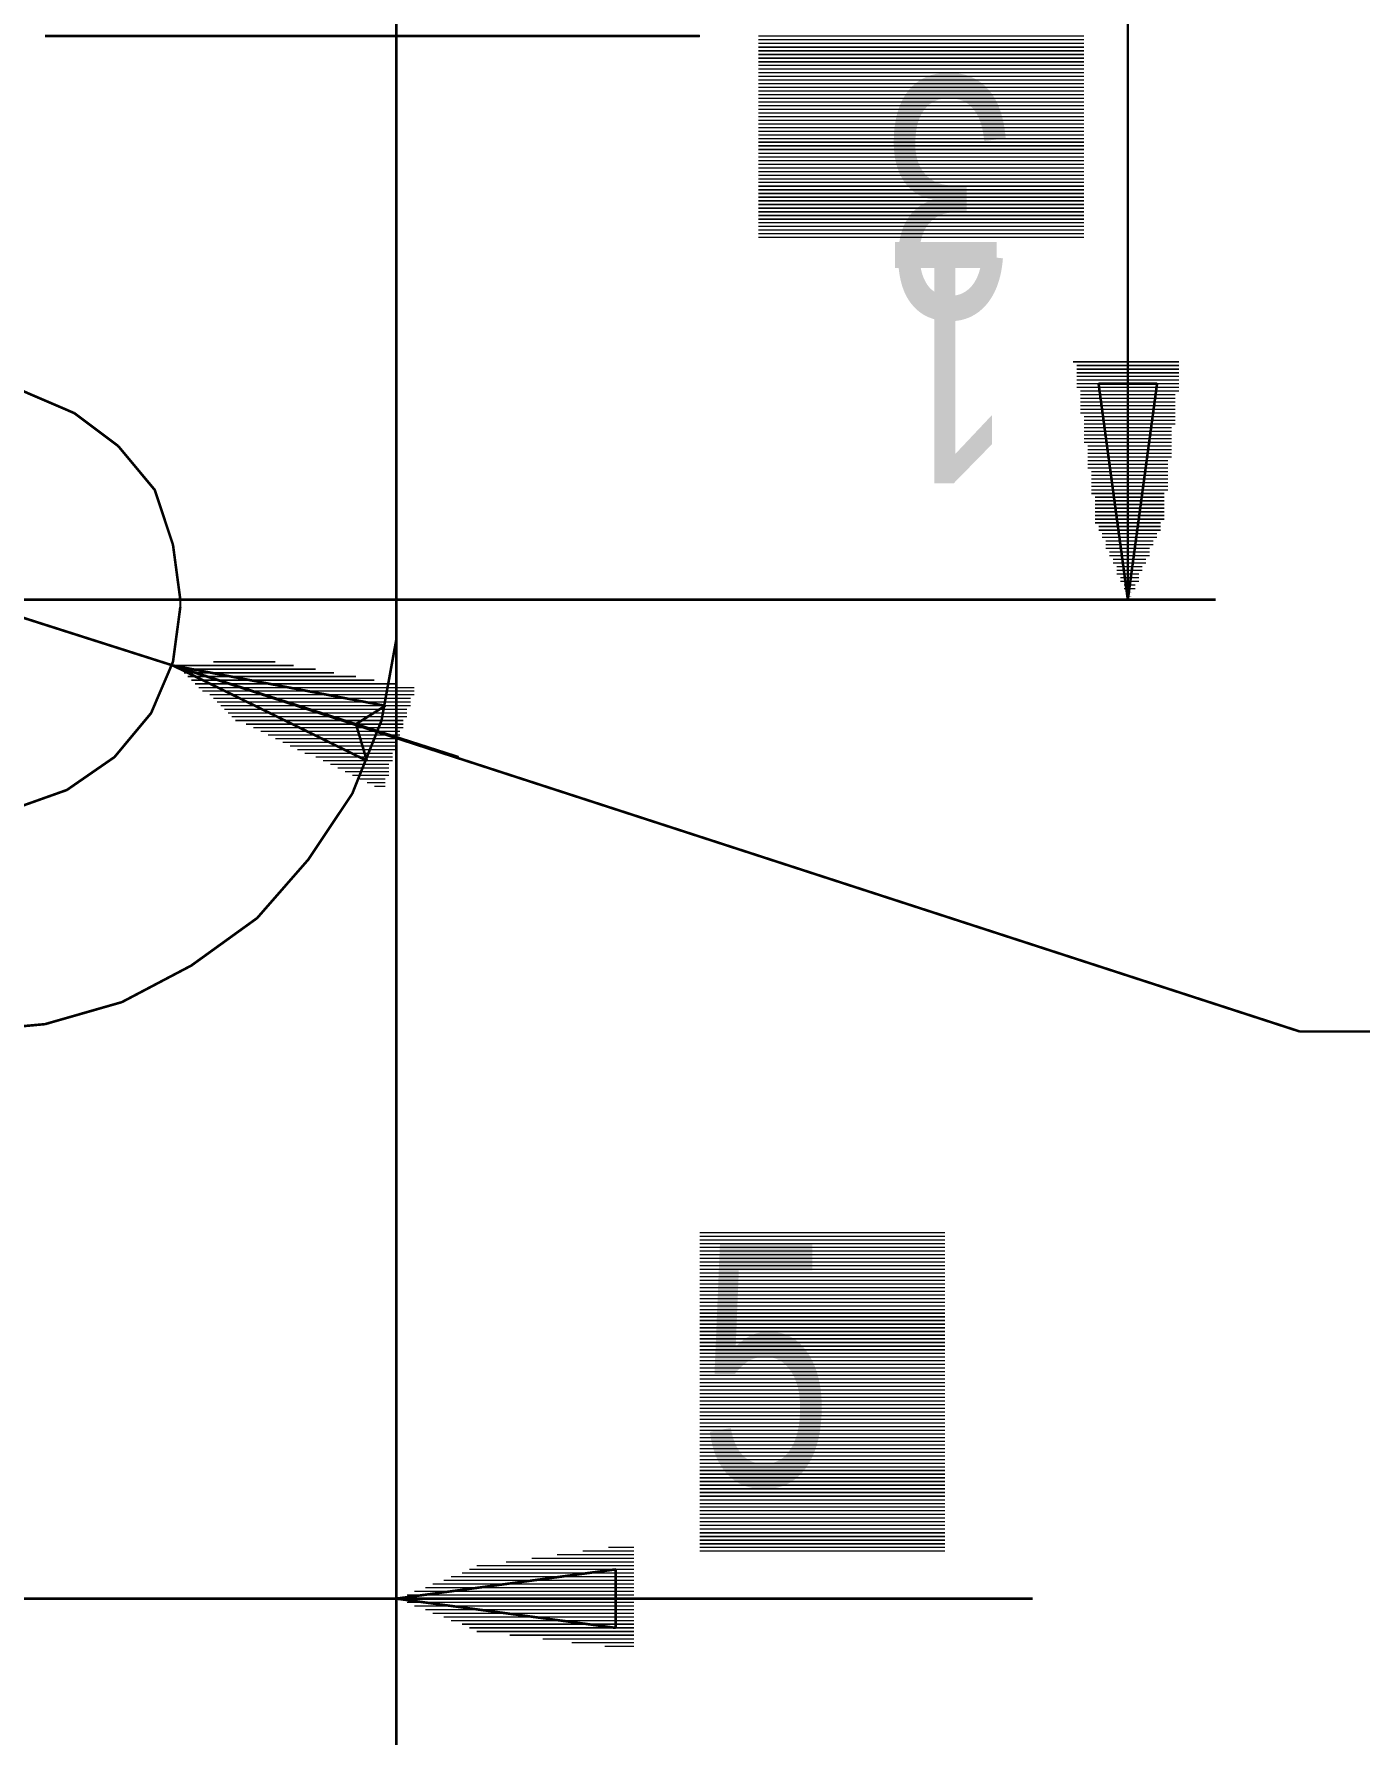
# Model space of a CAD drawing. Extents: x 0 to 74, y -1 to 105.
# Drawn here: x 47.52 to 58.36, y 55.02 to 68.92 of the extents above; entities that cross this region are included whole.
import ezdxf

# ---------------------------------------------------------------- set-up
doc = ezdxf.new("R2010")
doc.units = 0
doc.header["$MEASUREMENT"] = 0
doc.linetypes.add('atContinuous2', pattern=[0])
doc.layers.add('at_Entity', color=7, linetype='Continuous')
doc.layers.add('at_Text', color=7, linetype='Continuous')
doc.styles.add('Style1', font='arial.ttf', dxfattribs={"height": 0.2})

msp = doc.modelspace()

# ---------------------------------------------------------------- linework, layer by layer
at = {"layer": 'at_Entity', "color": 0, "linetype": 'atContinuous2'}
for p, q in [((50.482, 64.298), (50.482, 73.479)), ((56.463, 64.298), (56.463, 73.479)), ((52.964, 68.904), (47.611, 68.904)), ((50.482, 45.727), (50.482, 68.904)), ((56.224, 66.063), (56.463, 64.298)), ((56.463, 66.063), (56.224, 66.063)), ((56.702, 66.063), (56.463, 66.063)), ((56.463, 64.298), (56.702, 66.063)), ((47.431, 66.003), (47.85, 65.823)), ((47.85, 65.823), (48.209, 65.554)), ((48.209, 65.554), (48.508, 65.195)), ((48.508, 65.195), (48.657, 64.747)), ((48.657, 63.76), (45.278, 64.837)), ((48.657, 64.747), (48.717, 64.298)), ((46.953, 64.298), (49.435, 64.298)), ((57.181, 64.298), (46.953, 64.298)), ((48.717, 64.238), (48.657, 63.79)), ((48.717, 64.298), (48.717, 64.238)), ((50.482, 64.298), (50.482, 63.969)), ((50.482, 55.416), (50.482, 64.298)), ((50.482, 63.969), (50.362, 63.311)), ((48.657, 63.79), (48.478, 63.371)), ((57.868, 60.769), (48.657, 63.76)), ((50.242, 62.982), (48.657, 63.76)), ((48.657, 63.76), (50.392, 63.431)), ((50.99, 63.012), (48.657, 63.76)), ((57.868, 60.769), (48.657, 63.76)), ((50.392, 63.431), (50.153, 63.281)), ((48.478, 63.371), (48.179, 63.012)), ((50.362, 63.311), (50.123, 62.713)), ((50.153, 63.281), (50.242, 62.982)), ((48.179, 63.012), (47.79, 62.743)), ((47.79, 62.743), (47.371, 62.594)), ((50.123, 62.713), (49.764, 62.175)), ((49.764, 62.175), (49.345, 61.696)), ((49.345, 61.696), (48.807, 61.308)), ((48.807, 61.308), (48.239, 61.009)), ((48.239, 61.009), (47.611, 60.829)), ((47.611, 60.829), (46.953, 60.769)), ((66.601, 60.769), (57.868, 60.769)), ((66.601, 60.769), (57.868, 60.769)), ((50.482, 56.134), (52.276, 56.373)), ((52.276, 56.373), (52.276, 56.134)), ((50.482, 56.134), (46.953, 56.134)), ((52.276, 56.134), (50.482, 56.134)), ((52.276, 55.895), (50.482, 56.134)), ((52.964, 56.134), (50.482, 56.134)), ((55.685, 56.134), (52.276, 56.134)), ((52.276, 56.134), (52.276, 55.895))]:
    msp.add_line(p, q, dxfattribs=at)
at = {"layer": 'at_Entity', "color": 0}
for points in [[(50.482, 73.479, 0.0211, 0.0211, 0), (50.482, 64.298, 0.0211, 0.0211, 0)], [(56.463, 73.479, 0.0211, 0.0211, 0), (56.463, 64.298, 0.0211, 0.0211, 0)], [(47.611, 68.904, 0.0211, 0.0211, 0), (52.964, 68.904, 0.0211, 0.0211, 0)], [(50.482, 68.904, 0.0211, 0.0211, 0), (50.482, 45.727, 0.0211, 0.0211, 0)], [(56.463, 64.298, 0.0211, 0.0211, 0), (56.224, 66.063, 0.0211, 0.0211, 0)], [(56.224, 66.063, 0.0211, 0.0211, 0), (56.463, 66.063, 0.0211, 0.0211, 0)], [(56.224, 66.063, 0.0116, 0.0116, 0), (56.463, 66.063, 0.0116, 0.0116, 0)], [(56.253, 66.033, 0.0116, 0.0116, 0), (56.463, 66.033, 0.0116, 0.0116, 0)], [(56.463, 66.063, 0.0211, 0.0211, 0), (56.702, 66.063, 0.0211, 0.0211, 0)], [(56.702, 66.063, 0.0211, 0.0211, 0), (56.463, 64.298, 0.0211, 0.0211, 0)], [(56.463, 66.063, 0.0116, 0.0116, 0), (56.702, 66.063, 0.0116, 0.0116, 0)], [(56.463, 66.033, 0.0116, 0.0116, 0), (56.702, 66.033, 0.0116, 0.0116, 0)], [(47.85, 65.823, 0.0211, 0.0211, 0), (47.431, 66.003, 0.0211, 0.0211, 0)], [(56.253, 66.003, 0.0116, 0.0116, 0), (56.463, 66.003, 0.0116, 0.0116, 0)], [(56.253, 65.973, 0.0116, 0.0116, 0), (56.463, 65.973, 0.0116, 0.0116, 0)], [(56.253, 65.943, 0.0116, 0.0116, 0), (56.463, 65.943, 0.0116, 0.0116, 0)], [(56.253, 65.913, 0.0116, 0.0116, 0), (56.463, 65.913, 0.0116, 0.0116, 0)], [(56.463, 66.003, 0.0116, 0.0116, 0), (56.702, 66.003, 0.0116, 0.0116, 0)], [(56.463, 65.973, 0.0116, 0.0116, 0), (56.702, 65.973, 0.0116, 0.0116, 0)], [(56.463, 65.943, 0.0116, 0.0116, 0), (56.702, 65.943, 0.0116, 0.0116, 0)], [(56.463, 65.913, 0.0116, 0.0116, 0), (56.702, 65.913, 0.0116, 0.0116, 0)], [(48.209, 65.554, 0.0211, 0.0211, 0), (47.85, 65.823, 0.0211, 0.0211, 0)], [(56.253, 65.883, 0.0116, 0.0116, 0), (56.463, 65.883, 0.0116, 0.0116, 0)], [(56.253, 65.853, 0.0116, 0.0116, 0), (56.463, 65.853, 0.0116, 0.0116, 0)], [(56.283, 65.823, 0.0116, 0.0116, 0), (56.463, 65.823, 0.0116, 0.0116, 0)], [(56.283, 65.794, 0.0116, 0.0116, 0), (56.463, 65.794, 0.0116, 0.0116, 0)], [(56.283, 65.764, 0.0116, 0.0116, 0), (56.463, 65.764, 0.0116, 0.0116, 0)], [(56.463, 65.883, 0.0116, 0.0116, 0), (56.702, 65.883, 0.0116, 0.0116, 0)], [(56.463, 65.853, 0.0116, 0.0116, 0), (56.702, 65.853, 0.0116, 0.0116, 0)], [(56.463, 65.823, 0.0116, 0.0116, 0), (56.672, 65.823, 0.0116, 0.0116, 0)], [(56.463, 65.794, 0.0116, 0.0116, 0), (56.672, 65.794, 0.0116, 0.0116, 0)], [(56.463, 65.764, 0.0116, 0.0116, 0), (56.672, 65.764, 0.0116, 0.0116, 0)], [(56.283, 65.734, 0.0116, 0.0116, 0), (56.463, 65.734, 0.0116, 0.0116, 0)], [(56.283, 65.704, 0.0116, 0.0116, 0), (56.463, 65.704, 0.0116, 0.0116, 0)], [(56.283, 65.674, 0.0116, 0.0116, 0), (56.463, 65.674, 0.0116, 0.0116, 0)], [(56.283, 65.644, 0.0116, 0.0116, 0), (56.463, 65.644, 0.0116, 0.0116, 0)], [(56.313, 65.614, 0.0116, 0.0116, 0), (56.463, 65.614, 0.0116, 0.0116, 0)], [(56.463, 65.734, 0.0116, 0.0116, 0), (56.672, 65.734, 0.0116, 0.0116, 0)], [(56.463, 65.704, 0.0116, 0.0116, 0), (56.672, 65.704, 0.0116, 0.0116, 0)], [(56.463, 65.674, 0.0116, 0.0116, 0), (56.672, 65.674, 0.0116, 0.0116, 0)], [(56.463, 65.644, 0.0116, 0.0116, 0), (56.672, 65.644, 0.0116, 0.0116, 0)], [(56.463, 65.614, 0.0116, 0.0116, 0), (56.642, 65.614, 0.0116, 0.0116, 0)], [(48.508, 65.195, 0.0211, 0.0211, 0), (48.209, 65.554, 0.0211, 0.0211, 0)], [(56.313, 65.584, 0.0116, 0.0116, 0), (56.463, 65.584, 0.0116, 0.0116, 0)], [(56.313, 65.554, 0.0116, 0.0116, 0), (56.463, 65.554, 0.0116, 0.0116, 0)], [(56.313, 65.524, 0.0116, 0.0116, 0), (56.463, 65.524, 0.0116, 0.0116, 0)], [(56.313, 65.494, 0.0116, 0.0116, 0), (56.463, 65.494, 0.0116, 0.0116, 0)], [(56.463, 65.584, 0.0116, 0.0116, 0), (56.642, 65.584, 0.0116, 0.0116, 0)], [(56.463, 65.554, 0.0116, 0.0116, 0), (56.642, 65.554, 0.0116, 0.0116, 0)], [(56.463, 65.524, 0.0116, 0.0116, 0), (56.642, 65.524, 0.0116, 0.0116, 0)], [(56.463, 65.494, 0.0116, 0.0116, 0), (56.642, 65.494, 0.0116, 0.0116, 0)], [(56.313, 65.465, 0.0116, 0.0116, 0), (56.463, 65.465, 0.0116, 0.0116, 0)], [(56.313, 65.435, 0.0116, 0.0116, 0), (56.463, 65.435, 0.0116, 0.0116, 0)], [(56.313, 65.405, 0.0116, 0.0116, 0), (56.463, 65.405, 0.0116, 0.0116, 0)], [(56.343, 65.375, 0.0116, 0.0116, 0), (56.463, 65.375, 0.0116, 0.0116, 0)], [(56.343, 65.345, 0.0116, 0.0116, 0), (56.463, 65.345, 0.0116, 0.0116, 0)], [(56.463, 65.465, 0.0116, 0.0116, 0), (56.642, 65.465, 0.0116, 0.0116, 0)], [(56.463, 65.435, 0.0116, 0.0116, 0), (56.642, 65.435, 0.0116, 0.0116, 0)], [(56.463, 65.405, 0.0116, 0.0116, 0), (56.642, 65.405, 0.0116, 0.0116, 0)], [(56.463, 65.375, 0.0116, 0.0116, 0), (56.612, 65.375, 0.0116, 0.0116, 0)], [(56.463, 65.345, 0.0116, 0.0116, 0), (56.612, 65.345, 0.0116, 0.0116, 0)], [(48.657, 64.747, 0.0211, 0.0211, 0), (48.508, 65.195, 0.0211, 0.0211, 0)], [(56.343, 65.315, 0.0116, 0.0116, 0), (56.463, 65.315, 0.0116, 0.0116, 0)], [(56.343, 65.285, 0.0116, 0.0116, 0), (56.463, 65.285, 0.0116, 0.0116, 0)], [(56.343, 65.255, 0.0116, 0.0116, 0), (56.463, 65.255, 0.0116, 0.0116, 0)], [(56.343, 65.225, 0.0116, 0.0116, 0), (56.463, 65.225, 0.0116, 0.0116, 0)], [(56.343, 65.195, 0.0116, 0.0116, 0), (56.463, 65.195, 0.0116, 0.0116, 0)], [(56.463, 65.315, 0.0116, 0.0116, 0), (56.612, 65.315, 0.0116, 0.0116, 0)], [(56.463, 65.285, 0.0116, 0.0116, 0), (56.612, 65.285, 0.0116, 0.0116, 0)], [(56.463, 65.255, 0.0116, 0.0116, 0), (56.612, 65.255, 0.0116, 0.0116, 0)], [(56.463, 65.225, 0.0116, 0.0116, 0), (56.612, 65.225, 0.0116, 0.0116, 0)], [(56.463, 65.195, 0.0116, 0.0116, 0), (56.612, 65.195, 0.0116, 0.0116, 0)], [(56.373, 65.166, 0.00897, 0.00897, 0), (56.463, 65.166, 0.00897, 0.00897, 0)], [(56.373, 65.136, 0.00897, 0.00897, 0), (56.463, 65.136, 0.00897, 0.00897, 0)], [(56.373, 65.106, 0.00897, 0.00897, 0), (56.463, 65.106, 0.00897, 0.00897, 0)], [(56.373, 65.076, 0.00897, 0.00897, 0), (56.463, 65.076, 0.00897, 0.00897, 0)], [(56.463, 65.166, 0.0116, 0.0116, 0), (56.582, 65.166, 0.0116, 0.0116, 0)], [(56.463, 65.136, 0.0116, 0.0116, 0), (56.582, 65.136, 0.0116, 0.0116, 0)], [(56.463, 65.106, 0.0116, 0.0116, 0), (56.582, 65.106, 0.0116, 0.0116, 0)], [(56.463, 65.076, 0.0116, 0.0116, 0), (56.582, 65.076, 0.0116, 0.0116, 0)], [(56.373, 65.046, 0.00897, 0.00897, 0), (56.463, 65.046, 0.00897, 0.00897, 0)], [(56.373, 65.016, 0.00897, 0.00897, 0), (56.463, 65.016, 0.00897, 0.00897, 0)], [(56.373, 64.986, 0.00897, 0.00897, 0), (56.463, 64.986, 0.00897, 0.00897, 0)], [(56.403, 64.956, 0.00598, 0.00598, 0), (56.463, 64.956, 0.00598, 0.00598, 0)], [(56.403, 64.926, 0.00598, 0.00598, 0), (56.463, 64.926, 0.00598, 0.00598, 0)], [(56.463, 65.046, 0.0116, 0.0116, 0), (56.582, 65.046, 0.0116, 0.0116, 0)], [(56.463, 65.016, 0.0116, 0.0116, 0), (56.582, 65.016, 0.0116, 0.0116, 0)], [(56.463, 64.986, 0.0116, 0.0116, 0), (56.582, 64.986, 0.0116, 0.0116, 0)], [(56.463, 64.956, 0.00897, 0.00897, 0), (56.553, 64.956, 0.00897, 0.00897, 0)], [(56.463, 64.926, 0.00897, 0.00897, 0), (56.553, 64.926, 0.00897, 0.00897, 0)], [(45.278, 64.837, 0.0211, 0.0211, 0), (48.657, 63.76, 0.0211, 0.0211, 0)], [(56.403, 64.896, 0.00598, 0.00598, 0), (56.463, 64.896, 0.00598, 0.00598, 0)], [(56.403, 64.866, 0.00598, 0.00598, 0), (56.463, 64.866, 0.00598, 0.00598, 0)], [(56.403, 64.837, 0.00598, 0.00598, 0), (56.463, 64.837, 0.00598, 0.00598, 0)], [(56.403, 64.807, 0.00598, 0.00598, 0), (56.463, 64.807, 0.00598, 0.00598, 0)], [(56.463, 64.896, 0.00897, 0.00897, 0), (56.553, 64.896, 0.00897, 0.00897, 0)], [(56.463, 64.866, 0.00897, 0.00897, 0), (56.553, 64.866, 0.00897, 0.00897, 0)], [(56.463, 64.837, 0.00897, 0.00897, 0), (56.553, 64.837, 0.00897, 0.00897, 0)], [(56.463, 64.807, 0.00897, 0.00897, 0), (56.553, 64.807, 0.00897, 0.00897, 0)], [(56.463, 64.777, 0.00897, 0.00897, 0), (56.553, 64.777, 0.00897, 0.00897, 0)], [(48.717, 64.298, 0.0211, 0.0211, 0), (48.657, 64.747, 0.0211, 0.0211, 0)], [(56.403, 64.777, 0.00598, 0.00598, 0), (56.463, 64.777, 0.00598, 0.00598, 0)], [(56.403, 64.747, 0.00598, 0.00598, 0), (56.463, 64.747, 0.00598, 0.00598, 0)], [(56.433, 64.717, 0.00299, 0.00299, 0), (56.463, 64.717, 0.00299, 0.00299, 0)], [(56.433, 64.687, 0.00299, 0.00299, 0), (56.463, 64.687, 0.00299, 0.00299, 0)], [(56.433, 64.657, 0.00299, 0.00299, 0), (56.463, 64.657, 0.00299, 0.00299, 0)], [(56.463, 64.747, 0.00897, 0.00897, 0), (56.553, 64.747, 0.00897, 0.00897, 0)], [(56.463, 64.717, 0.00598, 0.00598, 0), (56.523, 64.717, 0.00598, 0.00598, 0)], [(56.463, 64.687, 0.00598, 0.00598, 0), (56.523, 64.687, 0.00598, 0.00598, 0)], [(56.463, 64.657, 0.00598, 0.00598, 0), (56.523, 64.657, 0.00598, 0.00598, 0)], [(56.433, 64.627, 0.00299, 0.00299, 0), (56.463, 64.627, 0.00299, 0.00299, 0)], [(56.433, 64.597, 0.00299, 0.00299, 0), (56.463, 64.597, 0.00299, 0.00299, 0)], [(56.433, 64.567, 0.00299, 0.00299, 0), (56.463, 64.567, 0.00299, 0.00299, 0)], [(56.433, 64.537, 0.00299, 0.00299, 0), (56.463, 64.537, 0.00299, 0.00299, 0)], [(56.463, 64.627, 0.00598, 0.00598, 0), (56.523, 64.627, 0.00598, 0.00598, 0)], [(56.463, 64.597, 0.00598, 0.00598, 0), (56.523, 64.597, 0.00598, 0.00598, 0)], [(56.463, 64.567, 0.00598, 0.00598, 0), (56.523, 64.567, 0.00598, 0.00598, 0)], [(56.463, 64.537, 0.00598, 0.00598, 0), (56.523, 64.537, 0.00598, 0.00598, 0)], [(56.463, 64.508, 0.00299, 0.00299, 0), (56.493, 64.508, 0.00299, 0.00299, 0)], [(56.463, 64.478, 0.00299, 0.00299, 0), (56.493, 64.478, 0.00299, 0.00299, 0)], [(56.463, 64.448, 0.00299, 0.00299, 0), (56.493, 64.448, 0.00299, 0.00299, 0)], [(56.463, 64.418, 0.00299, 0.00299, 0), (56.493, 64.418, 0.00299, 0.00299, 0)], [(56.463, 64.388, 0.00299, 0.00299, 0), (56.493, 64.388, 0.00299, 0.00299, 0)], [(49.435, 64.298, 0.0211, 0.0211, 0), (46.953, 64.298, 0.0211, 0.0211, 0)], [(46.953, 64.298, 0.0211, 0.0211, 0), (57.181, 64.298, 0.0211, 0.0211, 0)], [(48.657, 63.79, 0.0211, 0.0211, 0), (48.717, 64.238, 0.0211, 0.0211, 0)], [(48.717, 64.238, 0.00598, 0.00598, 0), (48.717, 64.298, 0.00598, 0.00598, 0)], [(50.482, 63.969, 0.0211, 0.0211, 0), (50.482, 64.298, 0.0211, 0.0211, 0)], [(50.482, 64.298, 0.0211, 0.0211, 0), (50.482, 55.416, 0.0211, 0.0211, 0)], [(56.463, 64.358, 0.00299, 0.00299, 0), (56.493, 64.358, 0.00299, 0.00299, 0)], [(56.463, 64.328, 0.00299, 0.00299, 0), (56.493, 64.328, 0.00299, 0.00299, 0)], [(50.362, 63.311, 0.0211, 0.0211, 0), (50.482, 63.969, 0.0211, 0.0211, 0)], [(48.478, 63.371, 0.0211, 0.0211, 0), (48.657, 63.79, 0.0211, 0.0211, 0)], [(48.657, 63.76, 0.0211, 0.0211, 0), (57.868, 60.769, 0.0211, 0.0211, 0)], [(48.657, 63.76, 0.0211, 0.0211, 0), (50.242, 62.982, 0.0211, 0.0211, 0)], [(50.392, 63.431, 0.0211, 0.0211, 0), (48.657, 63.76, 0.0211, 0.0211, 0)], [(48.657, 63.76, 0.0211, 0.0211, 0), (50.99, 63.012, 0.0211, 0.0211, 0)], [(48.657, 63.76, 0.0211, 0.0211, 0), (57.868, 60.769, 0.0211, 0.0211, 0)], [(48.747, 63.73, 0.00299, 0.00299, 0), (48.777, 63.73, 0.00299, 0.00299, 0)], [(48.777, 63.73, 0.00598, 0.00598, 0), (48.837, 63.73, 0.00598, 0.00598, 0)], [(48.807, 63.7, 0.00598, 0.00598, 0), (48.867, 63.7, 0.00598, 0.00598, 0)], [(48.867, 63.7, 0.0116, 0.0116, 0), (48.986, 63.7, 0.0116, 0.0116, 0)], [(48.867, 63.67, 0.00897, 0.00897, 0), (48.956, 63.67, 0.00897, 0.00897, 0)], [(48.956, 63.67, 0.0116, 0.0116, 0), (49.136, 63.67, 0.0116, 0.0116, 0)], [(48.926, 63.64, 0.0116, 0.0116, 0), (49.046, 63.64, 0.0116, 0.0116, 0)], [(48.986, 63.61, 0.0116, 0.0116, 0), (49.136, 63.61, 0.0116, 0.0116, 0)], [(49.046, 63.64, 0.0116, 0.0116, 0), (49.315, 63.64, 0.0116, 0.0116, 0)], [(49.046, 63.58, 0.0116, 0.0116, 0), (49.226, 63.58, 0.0116, 0.0116, 0)], [(49.106, 63.551, 0.0116, 0.0116, 0), (49.315, 63.551, 0.0116, 0.0116, 0)], [(49.136, 63.61, 0.0116, 0.0116, 0), (49.465, 63.61, 0.0116, 0.0116, 0)], [(49.226, 63.58, 0.0116, 0.0116, 0), (49.614, 63.58, 0.0116, 0.0116, 0)], [(49.315, 63.551, 0.0116, 0.0116, 0), (49.764, 63.551, 0.0116, 0.0116, 0)], [(49.166, 63.521, 0.0116, 0.0116, 0), (49.405, 63.521, 0.0116, 0.0116, 0)], [(49.226, 63.491, 0.0116, 0.0116, 0), (49.525, 63.491, 0.0116, 0.0116, 0)], [(49.285, 63.461, 0.0116, 0.0116, 0), (49.614, 63.461, 0.0116, 0.0116, 0)], [(49.345, 63.431, 0.0116, 0.0116, 0), (49.704, 63.431, 0.0116, 0.0116, 0)], [(49.405, 63.521, 0.0116, 0.0116, 0), (49.943, 63.521, 0.0116, 0.0116, 0)], [(49.405, 63.401, 0.0116, 0.0116, 0), (49.794, 63.401, 0.0116, 0.0116, 0)], [(49.525, 63.491, 0.0116, 0.0116, 0), (50.093, 63.491, 0.0116, 0.0116, 0)], [(49.614, 63.461, 0.0116, 0.0116, 0), (50.242, 63.461, 0.0116, 0.0116, 0)], [(49.704, 63.431, 0.0116, 0.0116, 0), (50.392, 63.431, 0.0116, 0.0116, 0)], [(49.794, 63.401, 0.0116, 0.0116, 0), (50.362, 63.401, 0.0116, 0.0116, 0)], [(50.153, 63.281, 0.0211, 0.0211, 0), (50.392, 63.431, 0.0211, 0.0211, 0)], [(48.179, 63.012, 0.0211, 0.0211, 0), (48.478, 63.371, 0.0211, 0.0211, 0)], [(49.465, 63.371, 0.0116, 0.0116, 0), (49.883, 63.371, 0.0116, 0.0116, 0)], [(49.525, 63.341, 0.0116, 0.0116, 0), (49.973, 63.341, 0.0116, 0.0116, 0)], [(49.584, 63.311, 0.0116, 0.0116, 0), (50.063, 63.311, 0.0116, 0.0116, 0)], [(49.644, 63.281, 0.0116, 0.0116, 0), (50.153, 63.281, 0.0116, 0.0116, 0)], [(49.704, 63.252, 0.0116, 0.0116, 0), (50.183, 63.252, 0.0116, 0.0116, 0)], [(49.883, 63.371, 0.0116, 0.0116, 0), (50.302, 63.371, 0.0116, 0.0116, 0)], [(49.973, 63.341, 0.0116, 0.0116, 0), (50.272, 63.341, 0.0116, 0.0116, 0)], [(50.063, 63.311, 0.0116, 0.0116, 0), (50.212, 63.311, 0.0116, 0.0116, 0)], [(50.123, 62.713, 0.0211, 0.0211, 0), (50.362, 63.311, 0.0211, 0.0211, 0)], [(50.242, 62.982, 0.0211, 0.0211, 0), (50.153, 63.281, 0.0211, 0.0211, 0)], [(49.764, 63.222, 0.0116, 0.0116, 0), (50.183, 63.222, 0.0116, 0.0116, 0)], [(49.824, 63.192, 0.0116, 0.0116, 0), (50.183, 63.192, 0.0116, 0.0116, 0)], [(49.883, 63.162, 0.0116, 0.0116, 0), (50.212, 63.162, 0.0116, 0.0116, 0)], [(49.943, 63.132, 0.0116, 0.0116, 0), (50.212, 63.132, 0.0116, 0.0116, 0)], [(47.79, 62.743, 0.0211, 0.0211, 0), (48.179, 63.012, 0.0211, 0.0211, 0)], [(50.003, 63.102, 0.0116, 0.0116, 0), (50.212, 63.102, 0.0116, 0.0116, 0)], [(50.063, 63.072, 0.0116, 0.0116, 0), (50.242, 63.072, 0.0116, 0.0116, 0)], [(50.123, 63.042, 0.0116, 0.0116, 0), (50.242, 63.042, 0.0116, 0.0116, 0)], [(50.183, 63.012, 0.00598, 0.00598, 0), (50.242, 63.012, 0.00598, 0.00598, 0)], [(47.371, 62.594, 0.0211, 0.0211, 0), (47.79, 62.743, 0.0211, 0.0211, 0)], [(49.764, 62.175, 0.0211, 0.0211, 0), (50.123, 62.713, 0.0211, 0.0211, 0)], [(49.345, 61.696, 0.0211, 0.0211, 0), (49.764, 62.175, 0.0211, 0.0211, 0)], [(48.807, 61.308, 0.0211, 0.0211, 0), (49.345, 61.696, 0.0211, 0.0211, 0)], [(48.239, 61.009, 0.0211, 0.0211, 0), (48.807, 61.308, 0.0211, 0.0211, 0)], [(47.611, 60.829, 0.0211, 0.0211, 0), (48.239, 61.009, 0.0211, 0.0211, 0)], [(46.953, 60.769, 0.0211, 0.0211, 0), (47.611, 60.829, 0.0211, 0.0211, 0)], [(57.868, 60.769, 0.0211, 0.0211, 0), (66.601, 60.769, 0.0211, 0.0211, 0)], [(57.868, 60.769, 0.0211, 0.0211, 0), (66.601, 60.769, 0.0211, 0.0211, 0)], [(52.276, 56.373, 0.0211, 0.0211, 0), (50.482, 56.134, 0.0211, 0.0211, 0)], [(51.827, 56.313, 0.0116, 0.0116, 0), (52.276, 56.313, 0.0116, 0.0116, 0)], [(52.067, 56.343, 0.0116, 0.0116, 0), (52.276, 56.343, 0.0116, 0.0116, 0)], [(52.276, 56.134, 0.0211, 0.0211, 0), (52.276, 56.373, 0.0211, 0.0211, 0)], [(50.721, 56.164, 0.0116, 0.0116, 0), (52.276, 56.164, 0.0116, 0.0116, 0)], [(50.93, 56.194, 0.0116, 0.0116, 0), (52.276, 56.194, 0.0116, 0.0116, 0)], [(51.169, 56.224, 0.0116, 0.0116, 0), (52.276, 56.224, 0.0116, 0.0116, 0)], [(51.379, 56.253, 0.0116, 0.0116, 0), (52.276, 56.253, 0.0116, 0.0116, 0)], [(51.618, 56.283, 0.0116, 0.0116, 0), (52.276, 56.283, 0.0116, 0.0116, 0)], [(46.953, 56.134, 0.0211, 0.0211, 0), (50.482, 56.134, 0.0211, 0.0211, 0)], [(50.482, 56.134, 0.0211, 0.0211, 0), (52.276, 56.134, 0.0211, 0.0211, 0)], [(50.482, 56.134, 0.0211, 0.0211, 0), (52.276, 55.895, 0.0211, 0.0211, 0)], [(50.482, 56.134, 0.0211, 0.0211, 0), (52.964, 56.134, 0.0211, 0.0211, 0)], [(50.482, 56.134, 0.0116, 0.0116, 0), (52.276, 56.134, 0.0116, 0.0116, 0)], [(50.721, 56.104, 0.0116, 0.0116, 0), (52.276, 56.104, 0.0116, 0.0116, 0)], [(50.93, 56.074, 0.0116, 0.0116, 0), (52.276, 56.074, 0.0116, 0.0116, 0)], [(51.169, 56.044, 0.0116, 0.0116, 0), (52.276, 56.044, 0.0116, 0.0116, 0)], [(52.276, 56.134, 0.0211, 0.0211, 0), (55.685, 56.134, 0.0211, 0.0211, 0)], [(52.276, 55.895, 0.0211, 0.0211, 0), (52.276, 56.134, 0.0211, 0.0211, 0)], [(51.379, 56.014, 0.0116, 0.0116, 0), (52.276, 56.014, 0.0116, 0.0116, 0)], [(51.618, 55.984, 0.0116, 0.0116, 0), (52.276, 55.984, 0.0116, 0.0116, 0)], [(51.827, 55.954, 0.0116, 0.0116, 0), (52.276, 55.954, 0.0116, 0.0116, 0)], [(52.067, 55.925, 0.0116, 0.0116, 0), (52.276, 55.925, 0.0116, 0.0116, 0)]]:
    msp.add_lwpolyline(points, format="xyseb", dxfattribs=at)
at = {"layer": 'at_Entity', "color": 7}
for points in [[(53.442, 68.904, 0.0116, 0.0116, 0), (56.104, 68.904, 0.0116, 0.0116, 0)], [(53.442, 68.874, 0.0116, 0.0116, 0), (56.104, 68.874, 0.0116, 0.0116, 0)], [(53.442, 68.844, 0.0116, 0.0116, 0), (56.104, 68.844, 0.0116, 0.0116, 0)], [(53.442, 68.814, 0.0116, 0.0116, 0), (56.104, 68.814, 0.0116, 0.0116, 0)], [(53.442, 68.784, 0.0116, 0.0116, 0), (56.104, 68.784, 0.0116, 0.0116, 0)], [(53.442, 68.754, 0.0116, 0.0116, 0), (56.104, 68.754, 0.0116, 0.0116, 0)], [(53.442, 68.724, 0.0116, 0.0116, 0), (56.104, 68.724, 0.0116, 0.0116, 0)], [(53.442, 68.694, 0.0116, 0.0116, 0), (56.104, 68.694, 0.0116, 0.0116, 0)], [(53.442, 68.665, 0.0116, 0.0116, 0), (56.104, 68.665, 0.0116, 0.0116, 0)], [(53.442, 68.635, 0.0116, 0.0116, 0), (56.104, 68.635, 0.0116, 0.0116, 0)], [(53.442, 68.605, 0.0116, 0.0116, 0), (56.104, 68.605, 0.0116, 0.0116, 0)], [(53.442, 68.575, 0.0116, 0.0116, 0), (56.104, 68.575, 0.0116, 0.0116, 0)], [(53.442, 68.545, 0.0116, 0.0116, 0), (56.104, 68.545, 0.0116, 0.0116, 0)], [(53.442, 68.515, 0.0116, 0.0116, 0), (56.104, 68.515, 0.0116, 0.0116, 0)], [(53.442, 68.485, 0.0116, 0.0116, 0), (56.104, 68.485, 0.0116, 0.0116, 0)], [(53.442, 68.455, 0.0116, 0.0116, 0), (56.104, 68.455, 0.0116, 0.0116, 0)], [(53.442, 68.425, 0.0116, 0.0116, 0), (56.104, 68.425, 0.0116, 0.0116, 0)], [(53.442, 68.395, 0.0116, 0.0116, 0), (56.104, 68.395, 0.0116, 0.0116, 0)], [(53.442, 68.365, 0.0116, 0.0116, 0), (56.104, 68.365, 0.0116, 0.0116, 0)], [(53.442, 68.336, 0.0116, 0.0116, 0), (56.104, 68.336, 0.0116, 0.0116, 0)], [(53.442, 68.306, 0.0116, 0.0116, 0), (56.104, 68.306, 0.0116, 0.0116, 0)], [(53.442, 68.276, 0.0116, 0.0116, 0), (56.104, 68.276, 0.0116, 0.0116, 0)], [(53.442, 68.246, 0.0116, 0.0116, 0), (56.104, 68.246, 0.0116, 0.0116, 0)], [(53.442, 68.216, 0.0116, 0.0116, 0), (56.104, 68.216, 0.0116, 0.0116, 0)], [(53.442, 68.186, 0.0116, 0.0116, 0), (56.104, 68.186, 0.0116, 0.0116, 0)], [(53.442, 68.156, 0.0116, 0.0116, 0), (56.104, 68.156, 0.0116, 0.0116, 0)], [(53.442, 68.126, 0.0116, 0.0116, 0), (56.104, 68.126, 0.0116, 0.0116, 0)], [(53.442, 68.096, 0.0116, 0.0116, 0), (56.104, 68.096, 0.0116, 0.0116, 0)], [(53.442, 68.066, 0.0116, 0.0116, 0), (56.104, 68.066, 0.0116, 0.0116, 0)], [(53.442, 68.037, 0.0116, 0.0116, 0), (56.104, 68.037, 0.0116, 0.0116, 0)], [(53.442, 68.007, 0.0116, 0.0116, 0), (56.104, 68.007, 0.0116, 0.0116, 0)], [(53.442, 67.977, 0.0116, 0.0116, 0), (56.104, 67.977, 0.0116, 0.0116, 0)], [(53.442, 67.947, 0.0116, 0.0116, 0), (56.104, 67.947, 0.0116, 0.0116, 0)], [(53.442, 67.917, 0.0116, 0.0116, 0), (56.104, 67.917, 0.0116, 0.0116, 0)], [(53.442, 67.887, 0.0116, 0.0116, 0), (56.104, 67.887, 0.0116, 0.0116, 0)], [(53.442, 67.857, 0.0116, 0.0116, 0), (56.104, 67.857, 0.0116, 0.0116, 0)], [(53.442, 67.827, 0.0116, 0.0116, 0), (56.104, 67.827, 0.0116, 0.0116, 0)], [(53.442, 67.797, 0.0116, 0.0116, 0), (56.104, 67.797, 0.0116, 0.0116, 0)], [(53.442, 67.767, 0.0116, 0.0116, 0), (56.104, 67.767, 0.0116, 0.0116, 0)], [(53.442, 67.737, 0.0116, 0.0116, 0), (56.104, 67.737, 0.0116, 0.0116, 0)], [(53.442, 67.708, 0.0116, 0.0116, 0), (56.104, 67.708, 0.0116, 0.0116, 0)], [(53.442, 67.678, 0.0116, 0.0116, 0), (56.104, 67.678, 0.0116, 0.0116, 0)], [(53.442, 67.648, 0.0116, 0.0116, 0), (56.104, 67.648, 0.0116, 0.0116, 0)], [(53.442, 67.618, 0.0116, 0.0116, 0), (56.104, 67.618, 0.0116, 0.0116, 0)], [(53.442, 67.588, 0.0116, 0.0116, 0), (56.104, 67.588, 0.0116, 0.0116, 0)], [(53.442, 67.558, 0.0116, 0.0116, 0), (56.104, 67.558, 0.0116, 0.0116, 0)], [(53.442, 67.528, 0.0116, 0.0116, 0), (56.104, 67.528, 0.0116, 0.0116, 0)], [(53.442, 67.498, 0.0116, 0.0116, 0), (56.104, 67.498, 0.0116, 0.0116, 0)], [(53.442, 67.468, 0.0116, 0.0116, 0), (56.104, 67.468, 0.0116, 0.0116, 0)], [(53.442, 67.438, 0.0116, 0.0116, 0), (56.104, 67.438, 0.0116, 0.0116, 0)], [(53.442, 67.408, 0.0116, 0.0116, 0), (56.104, 67.408, 0.0116, 0.0116, 0)], [(53.442, 67.379, 0.0116, 0.0116, 0), (56.104, 67.379, 0.0116, 0.0116, 0)], [(53.442, 67.349, 0.0116, 0.0116, 0), (56.104, 67.349, 0.0116, 0.0116, 0)], [(53.442, 67.319, 0.0116, 0.0116, 0), (56.104, 67.319, 0.0116, 0.0116, 0)], [(53.442, 67.289, 0.0116, 0.0116, 0), (56.104, 67.289, 0.0116, 0.0116, 0)], [(53.442, 67.259, 0.0116, 0.0116, 0), (56.104, 67.259, 0.0116, 0.0116, 0)], [(56.014, 66.242, 0.0116, 0.0116, 0), (56.882, 66.242, 0.0116, 0.0116, 0)], [(56.044, 66.212, 0.0116, 0.0116, 0), (56.882, 66.212, 0.0116, 0.0116, 0)], [(56.044, 66.182, 0.0116, 0.0116, 0), (56.882, 66.182, 0.0116, 0.0116, 0)], [(56.044, 66.152, 0.0116, 0.0116, 0), (56.882, 66.152, 0.0116, 0.0116, 0)], [(56.044, 66.123, 0.0116, 0.0116, 0), (56.882, 66.123, 0.0116, 0.0116, 0)], [(56.044, 66.093, 0.0116, 0.0116, 0), (56.882, 66.093, 0.0116, 0.0116, 0)], [(56.044, 66.063, 0.0116, 0.0116, 0), (56.882, 66.063, 0.0116, 0.0116, 0)], [(56.044, 66.033, 0.0116, 0.0116, 0), (56.882, 66.033, 0.0116, 0.0116, 0)], [(56.074, 66.003, 0.0116, 0.0116, 0), (56.882, 66.003, 0.0116, 0.0116, 0)], [(56.074, 65.973, 0.0116, 0.0116, 0), (56.852, 65.973, 0.0116, 0.0116, 0)], [(56.074, 65.943, 0.0116, 0.0116, 0), (56.852, 65.943, 0.0116, 0.0116, 0)], [(56.074, 65.913, 0.0116, 0.0116, 0), (56.852, 65.913, 0.0116, 0.0116, 0)], [(56.074, 65.883, 0.0116, 0.0116, 0), (56.852, 65.883, 0.0116, 0.0116, 0)], [(56.074, 65.853, 0.0116, 0.0116, 0), (56.852, 65.853, 0.0116, 0.0116, 0)], [(56.074, 65.823, 0.0116, 0.0116, 0), (56.852, 65.823, 0.0116, 0.0116, 0)], [(56.104, 65.794, 0.0116, 0.0116, 0), (56.852, 65.794, 0.0116, 0.0116, 0)], [(56.104, 65.764, 0.0116, 0.0116, 0), (56.852, 65.764, 0.0116, 0.0116, 0)], [(56.104, 65.734, 0.0116, 0.0116, 0), (56.852, 65.734, 0.0116, 0.0116, 0)], [(56.104, 65.704, 0.0116, 0.0116, 0), (56.822, 65.704, 0.0116, 0.0116, 0)], [(56.104, 65.674, 0.0116, 0.0116, 0), (56.822, 65.674, 0.0116, 0.0116, 0)], [(56.104, 65.644, 0.0116, 0.0116, 0), (56.822, 65.644, 0.0116, 0.0116, 0)], [(56.104, 65.614, 0.0116, 0.0116, 0), (56.822, 65.614, 0.0116, 0.0116, 0)], [(56.104, 65.584, 0.0116, 0.0116, 0), (56.822, 65.584, 0.0116, 0.0116, 0)], [(56.134, 65.554, 0.0116, 0.0116, 0), (56.822, 65.554, 0.0116, 0.0116, 0)], [(56.134, 65.524, 0.0116, 0.0116, 0), (56.822, 65.524, 0.0116, 0.0116, 0)], [(56.134, 65.494, 0.0116, 0.0116, 0), (56.822, 65.494, 0.0116, 0.0116, 0)], [(56.134, 65.465, 0.0116, 0.0116, 0), (56.822, 65.465, 0.0116, 0.0116, 0)], [(56.134, 65.435, 0.0116, 0.0116, 0), (56.792, 65.435, 0.0116, 0.0116, 0)], [(56.134, 65.405, 0.0116, 0.0116, 0), (56.792, 65.405, 0.0116, 0.0116, 0)], [(56.134, 65.375, 0.0116, 0.0116, 0), (56.792, 65.375, 0.0116, 0.0116, 0)], [(56.164, 65.345, 0.0116, 0.0116, 0), (56.792, 65.345, 0.0116, 0.0116, 0)], [(56.164, 65.315, 0.0116, 0.0116, 0), (56.792, 65.315, 0.0116, 0.0116, 0)], [(56.164, 65.285, 0.0116, 0.0116, 0), (56.792, 65.285, 0.0116, 0.0116, 0)], [(56.164, 65.255, 0.0116, 0.0116, 0), (56.792, 65.255, 0.0116, 0.0116, 0)], [(56.164, 65.225, 0.0116, 0.0116, 0), (56.792, 65.225, 0.0116, 0.0116, 0)], [(56.164, 65.195, 0.0116, 0.0116, 0), (56.792, 65.195, 0.0116, 0.0116, 0)], [(56.164, 65.166, 0.0116, 0.0116, 0), (56.762, 65.166, 0.0116, 0.0116, 0)], [(56.194, 65.136, 0.0116, 0.0116, 0), (56.762, 65.136, 0.0116, 0.0116, 0)], [(56.194, 65.106, 0.0116, 0.0116, 0), (56.762, 65.106, 0.0116, 0.0116, 0)], [(56.194, 65.076, 0.0116, 0.0116, 0), (56.762, 65.076, 0.0116, 0.0116, 0)], [(56.194, 65.046, 0.0116, 0.0116, 0), (56.762, 65.046, 0.0116, 0.0116, 0)], [(56.194, 65.016, 0.0116, 0.0116, 0), (56.762, 65.016, 0.0116, 0.0116, 0)], [(56.194, 64.986, 0.0116, 0.0116, 0), (56.762, 64.986, 0.0116, 0.0116, 0)], [(56.194, 64.956, 0.0116, 0.0116, 0), (56.762, 64.956, 0.0116, 0.0116, 0)], [(56.194, 64.926, 0.0116, 0.0116, 0), (56.732, 64.926, 0.0116, 0.0116, 0)], [(56.224, 64.896, 0.0116, 0.0116, 0), (56.732, 64.896, 0.0116, 0.0116, 0)], [(56.224, 64.866, 0.0116, 0.0116, 0), (56.732, 64.866, 0.0116, 0.0116, 0)], [(56.253, 64.837, 0.0116, 0.0116, 0), (56.702, 64.837, 0.0116, 0.0116, 0)], [(56.253, 64.807, 0.0116, 0.0116, 0), (56.702, 64.807, 0.0116, 0.0116, 0)], [(56.283, 64.777, 0.0116, 0.0116, 0), (56.672, 64.777, 0.0116, 0.0116, 0)], [(56.283, 64.747, 0.0116, 0.0116, 0), (56.672, 64.747, 0.0116, 0.0116, 0)], [(56.283, 64.717, 0.0116, 0.0116, 0), (56.642, 64.717, 0.0116, 0.0116, 0)], [(56.313, 64.687, 0.0116, 0.0116, 0), (56.642, 64.687, 0.0116, 0.0116, 0)], [(56.313, 64.657, 0.0116, 0.0116, 0), (56.642, 64.657, 0.0116, 0.0116, 0)], [(56.343, 64.627, 0.0116, 0.0116, 0), (56.612, 64.627, 0.0116, 0.0116, 0)], [(56.343, 64.597, 0.0116, 0.0116, 0), (56.612, 64.597, 0.0116, 0.0116, 0)], [(56.373, 64.567, 0.0116, 0.0116, 0), (56.582, 64.567, 0.0116, 0.0116, 0)], [(56.373, 64.537, 0.0116, 0.0116, 0), (56.582, 64.537, 0.0116, 0.0116, 0)], [(56.373, 64.508, 0.0116, 0.0116, 0), (56.553, 64.508, 0.0116, 0.0116, 0)], [(56.403, 64.478, 0.0116, 0.0116, 0), (56.553, 64.478, 0.0116, 0.0116, 0)], [(56.403, 64.448, 0.0116, 0.0116, 0), (56.553, 64.448, 0.0116, 0.0116, 0)], [(56.433, 64.418, 0.00897, 0.00897, 0), (56.523, 64.418, 0.00897, 0.00897, 0)], [(56.433, 64.388, 0.00897, 0.00897, 0), (56.523, 64.388, 0.00897, 0.00897, 0)], [(56.463, 64.358, 0.00299, 0.00299, 0), (56.493, 64.358, 0.00299, 0.00299, 0)], [(56.463, 64.328, 0.00299, 0.00299, 0), (56.493, 64.328, 0.00299, 0.00299, 0)], [(48.657, 63.76, 0.0116, 0.0116, 0), (49.644, 63.76, 0.0116, 0.0116, 0)], [(48.717, 63.73, 0.0116, 0.0116, 0), (49.824, 63.73, 0.0116, 0.0116, 0)], [(48.747, 63.7, 0.0116, 0.0116, 0), (49.973, 63.7, 0.0116, 0.0116, 0)], [(48.777, 63.67, 0.0116, 0.0116, 0), (50.153, 63.67, 0.0116, 0.0116, 0)], [(48.986, 63.79, 0.0116, 0.0116, 0), (49.495, 63.79, 0.0116, 0.0116, 0)], [(48.807, 63.64, 0.0116, 0.0116, 0), (50.302, 63.64, 0.0116, 0.0116, 0)], [(48.837, 63.61, 0.0116, 0.0116, 0), (50.482, 63.61, 0.0116, 0.0116, 0)], [(48.867, 63.58, 0.0116, 0.0116, 0), (50.631, 63.58, 0.0116, 0.0116, 0)], [(48.897, 63.551, 0.0116, 0.0116, 0), (50.631, 63.551, 0.0116, 0.0116, 0)], [(48.956, 63.521, 0.0116, 0.0116, 0), (50.631, 63.521, 0.0116, 0.0116, 0)], [(48.986, 63.491, 0.0116, 0.0116, 0), (50.601, 63.491, 0.0116, 0.0116, 0)], [(49.016, 63.461, 0.0116, 0.0116, 0), (50.601, 63.461, 0.0116, 0.0116, 0)], [(49.046, 63.431, 0.0116, 0.0116, 0), (50.601, 63.431, 0.0116, 0.0116, 0)], [(49.076, 63.401, 0.0116, 0.0116, 0), (50.571, 63.401, 0.0116, 0.0116, 0)], [(49.106, 63.371, 0.0116, 0.0116, 0), (50.571, 63.371, 0.0116, 0.0116, 0)], [(49.136, 63.341, 0.0116, 0.0116, 0), (50.571, 63.341, 0.0116, 0.0116, 0)], [(49.166, 63.311, 0.0116, 0.0116, 0), (50.541, 63.311, 0.0116, 0.0116, 0)], [(49.255, 63.281, 0.0116, 0.0116, 0), (50.541, 63.281, 0.0116, 0.0116, 0)], [(49.315, 63.252, 0.0116, 0.0116, 0), (50.541, 63.252, 0.0116, 0.0116, 0)], [(49.375, 63.222, 0.0116, 0.0116, 0), (50.512, 63.222, 0.0116, 0.0116, 0)], [(49.435, 63.192, 0.0116, 0.0116, 0), (50.512, 63.192, 0.0116, 0.0116, 0)], [(49.495, 63.162, 0.0116, 0.0116, 0), (50.482, 63.162, 0.0116, 0.0116, 0)], [(49.555, 63.132, 0.0116, 0.0116, 0), (50.482, 63.132, 0.0116, 0.0116, 0)], [(49.614, 63.102, 0.0116, 0.0116, 0), (50.482, 63.102, 0.0116, 0.0116, 0)], [(49.674, 63.072, 0.0116, 0.0116, 0), (50.482, 63.072, 0.0116, 0.0116, 0)], [(49.734, 63.042, 0.0116, 0.0116, 0), (50.452, 63.042, 0.0116, 0.0116, 0)], [(49.824, 63.012, 0.0116, 0.0116, 0), (50.452, 63.012, 0.0116, 0.0116, 0)], [(49.883, 62.982, 0.0116, 0.0116, 0), (50.452, 62.982, 0.0116, 0.0116, 0)], [(49.943, 62.952, 0.0116, 0.0116, 0), (50.422, 62.952, 0.0116, 0.0116, 0)], [(50.003, 62.923, 0.0116, 0.0116, 0), (50.422, 62.923, 0.0116, 0.0116, 0)], [(50.063, 62.893, 0.0116, 0.0116, 0), (50.422, 62.893, 0.0116, 0.0116, 0)], [(50.123, 62.863, 0.0116, 0.0116, 0), (50.422, 62.863, 0.0116, 0.0116, 0)], [(50.183, 62.833, 0.0116, 0.0116, 0), (50.392, 62.833, 0.0116, 0.0116, 0)], [(50.242, 62.803, 0.0116, 0.0116, 0), (50.392, 62.803, 0.0116, 0.0116, 0)], [(50.302, 62.773, 0.00897, 0.00897, 0), (50.392, 62.773, 0.00897, 0.00897, 0)], [(52.964, 59.124, 0.0116, 0.0116, 0), (54.968, 59.124, 0.0116, 0.0116, 0)], [(52.964, 59.095, 0.0116, 0.0116, 0), (54.968, 59.095, 0.0116, 0.0116, 0)], [(52.964, 59.065, 0.0116, 0.0116, 0), (54.968, 59.065, 0.0116, 0.0116, 0)], [(52.964, 59.035, 0.0116, 0.0116, 0), (54.968, 59.035, 0.0116, 0.0116, 0)], [(52.964, 59.005, 0.0116, 0.0116, 0), (54.968, 59.005, 0.0116, 0.0116, 0)], [(52.964, 58.975, 0.0116, 0.0116, 0), (54.968, 58.975, 0.0116, 0.0116, 0)], [(52.964, 58.945, 0.0116, 0.0116, 0), (54.968, 58.945, 0.0116, 0.0116, 0)], [(52.964, 58.915, 0.0116, 0.0116, 0), (54.968, 58.915, 0.0116, 0.0116, 0)], [(52.964, 58.885, 0.0116, 0.0116, 0), (54.968, 58.885, 0.0116, 0.0116, 0)], [(52.964, 58.855, 0.0116, 0.0116, 0), (54.968, 58.855, 0.0116, 0.0116, 0)], [(52.964, 58.825, 0.0116, 0.0116, 0), (54.968, 58.825, 0.0116, 0.0116, 0)], [(52.964, 58.796, 0.0116, 0.0116, 0), (54.968, 58.796, 0.0116, 0.0116, 0)], [(52.964, 58.766, 0.0116, 0.0116, 0), (54.968, 58.766, 0.0116, 0.0116, 0)], [(52.964, 58.736, 0.0116, 0.0116, 0), (54.968, 58.736, 0.0116, 0.0116, 0)], [(52.964, 58.706, 0.0116, 0.0116, 0), (54.968, 58.706, 0.0116, 0.0116, 0)], [(52.964, 58.676, 0.0116, 0.0116, 0), (54.968, 58.676, 0.0116, 0.0116, 0)], [(52.964, 58.646, 0.0116, 0.0116, 0), (54.968, 58.646, 0.0116, 0.0116, 0)], [(52.964, 58.616, 0.0116, 0.0116, 0), (54.968, 58.616, 0.0116, 0.0116, 0)], [(52.964, 58.586, 0.0116, 0.0116, 0), (54.968, 58.586, 0.0116, 0.0116, 0)], [(52.964, 58.556, 0.0116, 0.0116, 0), (54.968, 58.556, 0.0116, 0.0116, 0)], [(52.964, 58.526, 0.0116, 0.0116, 0), (54.968, 58.526, 0.0116, 0.0116, 0)], [(52.964, 58.496, 0.0116, 0.0116, 0), (54.968, 58.496, 0.0116, 0.0116, 0)], [(52.964, 58.467, 0.0116, 0.0116, 0), (54.968, 58.467, 0.0116, 0.0116, 0)], [(52.964, 58.437, 0.0116, 0.0116, 0), (54.968, 58.437, 0.0116, 0.0116, 0)], [(52.964, 58.407, 0.0116, 0.0116, 0), (54.968, 58.407, 0.0116, 0.0116, 0)], [(52.964, 58.377, 0.0116, 0.0116, 0), (54.968, 58.377, 0.0116, 0.0116, 0)], [(52.964, 58.347, 0.0116, 0.0116, 0), (54.968, 58.347, 0.0116, 0.0116, 0)], [(52.964, 58.317, 0.0116, 0.0116, 0), (54.968, 58.317, 0.0116, 0.0116, 0)], [(52.964, 58.287, 0.0116, 0.0116, 0), (54.968, 58.287, 0.0116, 0.0116, 0)], [(52.964, 58.257, 0.0116, 0.0116, 0), (54.968, 58.257, 0.0116, 0.0116, 0)], [(52.964, 58.227, 0.0116, 0.0116, 0), (54.968, 58.227, 0.0116, 0.0116, 0)], [(52.964, 58.197, 0.0116, 0.0116, 0), (54.968, 58.197, 0.0116, 0.0116, 0)], [(52.964, 58.167, 0.0116, 0.0116, 0), (54.968, 58.167, 0.0116, 0.0116, 0)], [(52.964, 58.138, 0.0116, 0.0116, 0), (54.968, 58.138, 0.0116, 0.0116, 0)], [(52.964, 58.108, 0.0116, 0.0116, 0), (54.968, 58.108, 0.0116, 0.0116, 0)], [(52.964, 58.078, 0.0116, 0.0116, 0), (54.968, 58.078, 0.0116, 0.0116, 0)], [(52.964, 58.048, 0.0116, 0.0116, 0), (54.968, 58.048, 0.0116, 0.0116, 0)], [(52.964, 58.018, 0.0116, 0.0116, 0), (54.968, 58.018, 0.0116, 0.0116, 0)], [(52.964, 57.988, 0.0116, 0.0116, 0), (54.968, 57.988, 0.0116, 0.0116, 0)], [(52.964, 57.958, 0.0116, 0.0116, 0), (54.968, 57.958, 0.0116, 0.0116, 0)], [(52.964, 57.928, 0.0116, 0.0116, 0), (54.968, 57.928, 0.0116, 0.0116, 0)], [(52.964, 57.898, 0.0116, 0.0116, 0), (54.968, 57.898, 0.0116, 0.0116, 0)], [(52.964, 57.868, 0.0116, 0.0116, 0), (54.968, 57.868, 0.0116, 0.0116, 0)], [(52.964, 57.839, 0.0116, 0.0116, 0), (54.968, 57.839, 0.0116, 0.0116, 0)], [(52.964, 57.809, 0.0116, 0.0116, 0), (54.968, 57.809, 0.0116, 0.0116, 0)], [(52.964, 57.779, 0.0116, 0.0116, 0), (54.968, 57.779, 0.0116, 0.0116, 0)], [(52.964, 57.749, 0.0116, 0.0116, 0), (54.968, 57.749, 0.0116, 0.0116, 0)], [(52.964, 57.719, 0.0116, 0.0116, 0), (54.968, 57.719, 0.0116, 0.0116, 0)], [(52.964, 57.689, 0.0116, 0.0116, 0), (54.968, 57.689, 0.0116, 0.0116, 0)], [(52.964, 57.659, 0.0116, 0.0116, 0), (54.968, 57.659, 0.0116, 0.0116, 0)], [(52.964, 57.629, 0.0116, 0.0116, 0), (54.968, 57.629, 0.0116, 0.0116, 0)], [(52.964, 57.599, 0.0116, 0.0116, 0), (54.968, 57.599, 0.0116, 0.0116, 0)], [(52.964, 57.569, 0.0116, 0.0116, 0), (54.968, 57.569, 0.0116, 0.0116, 0)], [(52.964, 57.539, 0.0116, 0.0116, 0), (54.968, 57.539, 0.0116, 0.0116, 0)], [(52.964, 57.51, 0.0116, 0.0116, 0), (54.968, 57.51, 0.0116, 0.0116, 0)], [(52.964, 57.48, 0.0116, 0.0116, 0), (54.968, 57.48, 0.0116, 0.0116, 0)], [(52.964, 57.45, 0.0116, 0.0116, 0), (54.968, 57.45, 0.0116, 0.0116, 0)], [(52.964, 57.42, 0.0116, 0.0116, 0), (54.968, 57.42, 0.0116, 0.0116, 0)], [(52.964, 57.39, 0.0116, 0.0116, 0), (54.968, 57.39, 0.0116, 0.0116, 0)], [(52.964, 57.36, 0.0116, 0.0116, 0), (54.968, 57.36, 0.0116, 0.0116, 0)], [(52.964, 57.33, 0.0116, 0.0116, 0), (54.968, 57.33, 0.0116, 0.0116, 0)], [(52.964, 57.3, 0.0116, 0.0116, 0), (54.968, 57.3, 0.0116, 0.0116, 0)], [(52.964, 57.27, 0.0116, 0.0116, 0), (54.968, 57.27, 0.0116, 0.0116, 0)], [(52.964, 57.24, 0.0116, 0.0116, 0), (54.968, 57.24, 0.0116, 0.0116, 0)], [(52.964, 57.21, 0.0116, 0.0116, 0), (54.968, 57.21, 0.0116, 0.0116, 0)], [(52.964, 57.181, 0.0116, 0.0116, 0), (54.968, 57.181, 0.0116, 0.0116, 0)], [(52.964, 57.151, 0.0116, 0.0116, 0), (54.968, 57.151, 0.0116, 0.0116, 0)], [(52.964, 57.121, 0.0116, 0.0116, 0), (54.968, 57.121, 0.0116, 0.0116, 0)], [(52.964, 57.091, 0.0116, 0.0116, 0), (54.968, 57.091, 0.0116, 0.0116, 0)], [(52.964, 57.061, 0.0116, 0.0116, 0), (54.968, 57.061, 0.0116, 0.0116, 0)], [(52.964, 57.031, 0.0116, 0.0116, 0), (54.968, 57.031, 0.0116, 0.0116, 0)], [(52.964, 57.001, 0.0116, 0.0116, 0), (54.968, 57.001, 0.0116, 0.0116, 0)], [(52.964, 56.971, 0.0116, 0.0116, 0), (54.968, 56.971, 0.0116, 0.0116, 0)], [(52.964, 56.941, 0.0116, 0.0116, 0), (54.968, 56.941, 0.0116, 0.0116, 0)], [(52.964, 56.911, 0.0116, 0.0116, 0), (54.968, 56.911, 0.0116, 0.0116, 0)], [(52.964, 56.882, 0.0116, 0.0116, 0), (54.968, 56.882, 0.0116, 0.0116, 0)], [(52.964, 56.852, 0.0116, 0.0116, 0), (54.968, 56.852, 0.0116, 0.0116, 0)], [(52.964, 56.822, 0.0116, 0.0116, 0), (54.968, 56.822, 0.0116, 0.0116, 0)], [(52.964, 56.792, 0.0116, 0.0116, 0), (54.968, 56.792, 0.0116, 0.0116, 0)], [(52.964, 56.762, 0.0116, 0.0116, 0), (54.968, 56.762, 0.0116, 0.0116, 0)], [(52.964, 56.732, 0.0116, 0.0116, 0), (54.968, 56.732, 0.0116, 0.0116, 0)], [(52.964, 56.702, 0.0116, 0.0116, 0), (54.968, 56.702, 0.0116, 0.0116, 0)], [(52.964, 56.672, 0.0116, 0.0116, 0), (54.968, 56.672, 0.0116, 0.0116, 0)], [(52.964, 56.642, 0.0116, 0.0116, 0), (54.968, 56.642, 0.0116, 0.0116, 0)], [(52.964, 56.612, 0.0116, 0.0116, 0), (54.968, 56.612, 0.0116, 0.0116, 0)], [(52.964, 56.582, 0.0116, 0.0116, 0), (54.968, 56.582, 0.0116, 0.0116, 0)], [(51.588, 56.463, 0.0116, 0.0116, 0), (52.425, 56.463, 0.0116, 0.0116, 0)], [(51.797, 56.493, 0.0116, 0.0116, 0), (52.425, 56.493, 0.0116, 0.0116, 0)], [(52.007, 56.523, 0.0116, 0.0116, 0), (52.425, 56.523, 0.0116, 0.0116, 0)], [(52.216, 56.553, 0.0116, 0.0116, 0), (52.425, 56.553, 0.0116, 0.0116, 0)], [(52.964, 56.553, 0.0116, 0.0116, 0), (54.968, 56.553, 0.0116, 0.0116, 0)], [(52.964, 56.523, 0.0116, 0.0116, 0), (54.968, 56.523, 0.0116, 0.0116, 0)], [(50.93, 56.313, 0.0116, 0.0116, 0), (52.425, 56.313, 0.0116, 0.0116, 0)], [(51.02, 56.343, 0.0116, 0.0116, 0), (52.425, 56.343, 0.0116, 0.0116, 0)], [(51.08, 56.373, 0.0116, 0.0116, 0), (52.425, 56.373, 0.0116, 0.0116, 0)], [(51.14, 56.403, 0.0116, 0.0116, 0), (52.425, 56.403, 0.0116, 0.0116, 0)], [(51.379, 56.433, 0.0116, 0.0116, 0), (52.425, 56.433, 0.0116, 0.0116, 0)], [(50.571, 56.164, 0.0116, 0.0116, 0), (52.425, 56.164, 0.0116, 0.0116, 0)], [(50.631, 56.194, 0.0116, 0.0116, 0), (52.425, 56.194, 0.0116, 0.0116, 0)], [(50.721, 56.224, 0.0116, 0.0116, 0), (52.425, 56.224, 0.0116, 0.0116, 0)], [(50.781, 56.253, 0.0116, 0.0116, 0), (52.425, 56.253, 0.0116, 0.0116, 0)], [(50.87, 56.283, 0.0116, 0.0116, 0), (52.425, 56.283, 0.0116, 0.0116, 0)], [(50.482, 56.134, 0.0116, 0.0116, 0), (52.425, 56.134, 0.0116, 0.0116, 0)], [(50.571, 56.104, 0.0116, 0.0116, 0), (52.425, 56.104, 0.0116, 0.0116, 0)], [(50.631, 56.074, 0.0116, 0.0116, 0), (52.425, 56.074, 0.0116, 0.0116, 0)], [(50.721, 56.044, 0.0116, 0.0116, 0), (52.425, 56.044, 0.0116, 0.0116, 0)], [(50.781, 56.014, 0.0116, 0.0116, 0), (52.425, 56.014, 0.0116, 0.0116, 0)], [(50.87, 55.984, 0.0116, 0.0116, 0), (52.425, 55.984, 0.0116, 0.0116, 0)], [(50.93, 55.954, 0.0116, 0.0116, 0), (52.425, 55.954, 0.0116, 0.0116, 0)], [(51.02, 55.925, 0.0116, 0.0116, 0), (52.425, 55.925, 0.0116, 0.0116, 0)], [(51.08, 55.895, 0.0116, 0.0116, 0), (52.425, 55.895, 0.0116, 0.0116, 0)], [(51.14, 55.865, 0.0116, 0.0116, 0), (52.425, 55.865, 0.0116, 0.0116, 0)], [(51.409, 55.835, 0.0116, 0.0116, 0), (52.425, 55.835, 0.0116, 0.0116, 0)], [(51.678, 55.805, 0.0116, 0.0116, 0), (52.425, 55.805, 0.0116, 0.0116, 0)], [(51.917, 55.775, 0.0116, 0.0116, 0), (52.425, 55.775, 0.0116, 0.0116, 0)], [(52.186, 55.745, 0.0116, 0.0116, 0), (52.425, 55.745, 0.0116, 0.0116, 0)]]:
    msp.add_lwpolyline(points, format="xyseb", dxfattribs=at)

# ---------------------------------------------------------------- texts
at = {"layer": 'at_Text', "color": 0, "style": 'Style1', "width": 0.7}
for s, p in [('3', (55.538, 68.577)), ('1', (55.538, 67.222))]:
    msp.add_text(s, height=1.974, rotation=179.9994, dxfattribs=at).set_placement(p)
msp.add_text('5', height=1.974, dxfattribs=at).set_placement((52.968, 57.057))

doc.saveas('drawing.dxf')
